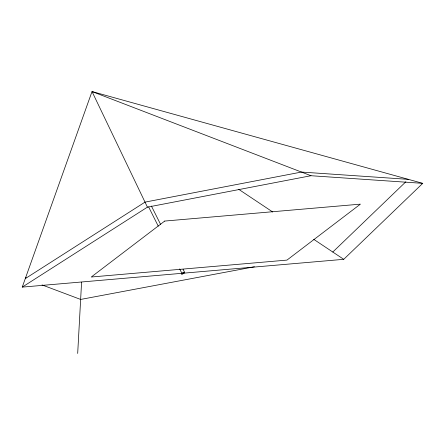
<?xml version="1.0" encoding="UTF-8"?>
<svg xmlns="http://www.w3.org/2000/svg" width="445" height="445" viewBox="0 0 445 445"><rect width="100%" height="100%" fill="white"/><g stroke="black" fill="none" stroke-linecap="round" stroke-linejoin="round"><path stroke-width="0.67" d="M77.686 353.452L81.585 282.175M22.25 287.114L92.02 91.548L422.75 183.346L343.74 259.324L22.25 287.114L147.423 207.148L310.972 175.719L422.75 183.346M26.032 277.452L25.282 278.615L145.014 202.119L301.454 172.059L408.371 179.357M332.799 252.031L405.868 181.76M184.219 272.284L182.995 273.219L181.849 273.258M254.423 266.766L80.64 299.441L42.019 284.911M310.972 175.719L92.02 91.548L147.423 207.148M238.687 189.303L272.752 212.009M313.742 239.332L343.74 259.324M151.406 206.041L160.717 224.636M183.062 269.264L184.614 272.362M148.647 206.958L158.264 226.166M179.674 268.919L181.877 273.313M164.717 221.059L91.27 277.012L286.964 260.097L360.411 204.144L164.717 221.059M182.105 274.098A1.836 0.501 -26.6 0 0 184.653 272.49A1.836 0.501 -26.6 0 0 182.233 273.069A1.836 0.501 -26.6 0 0 182.105 274.098"/></g></svg>
